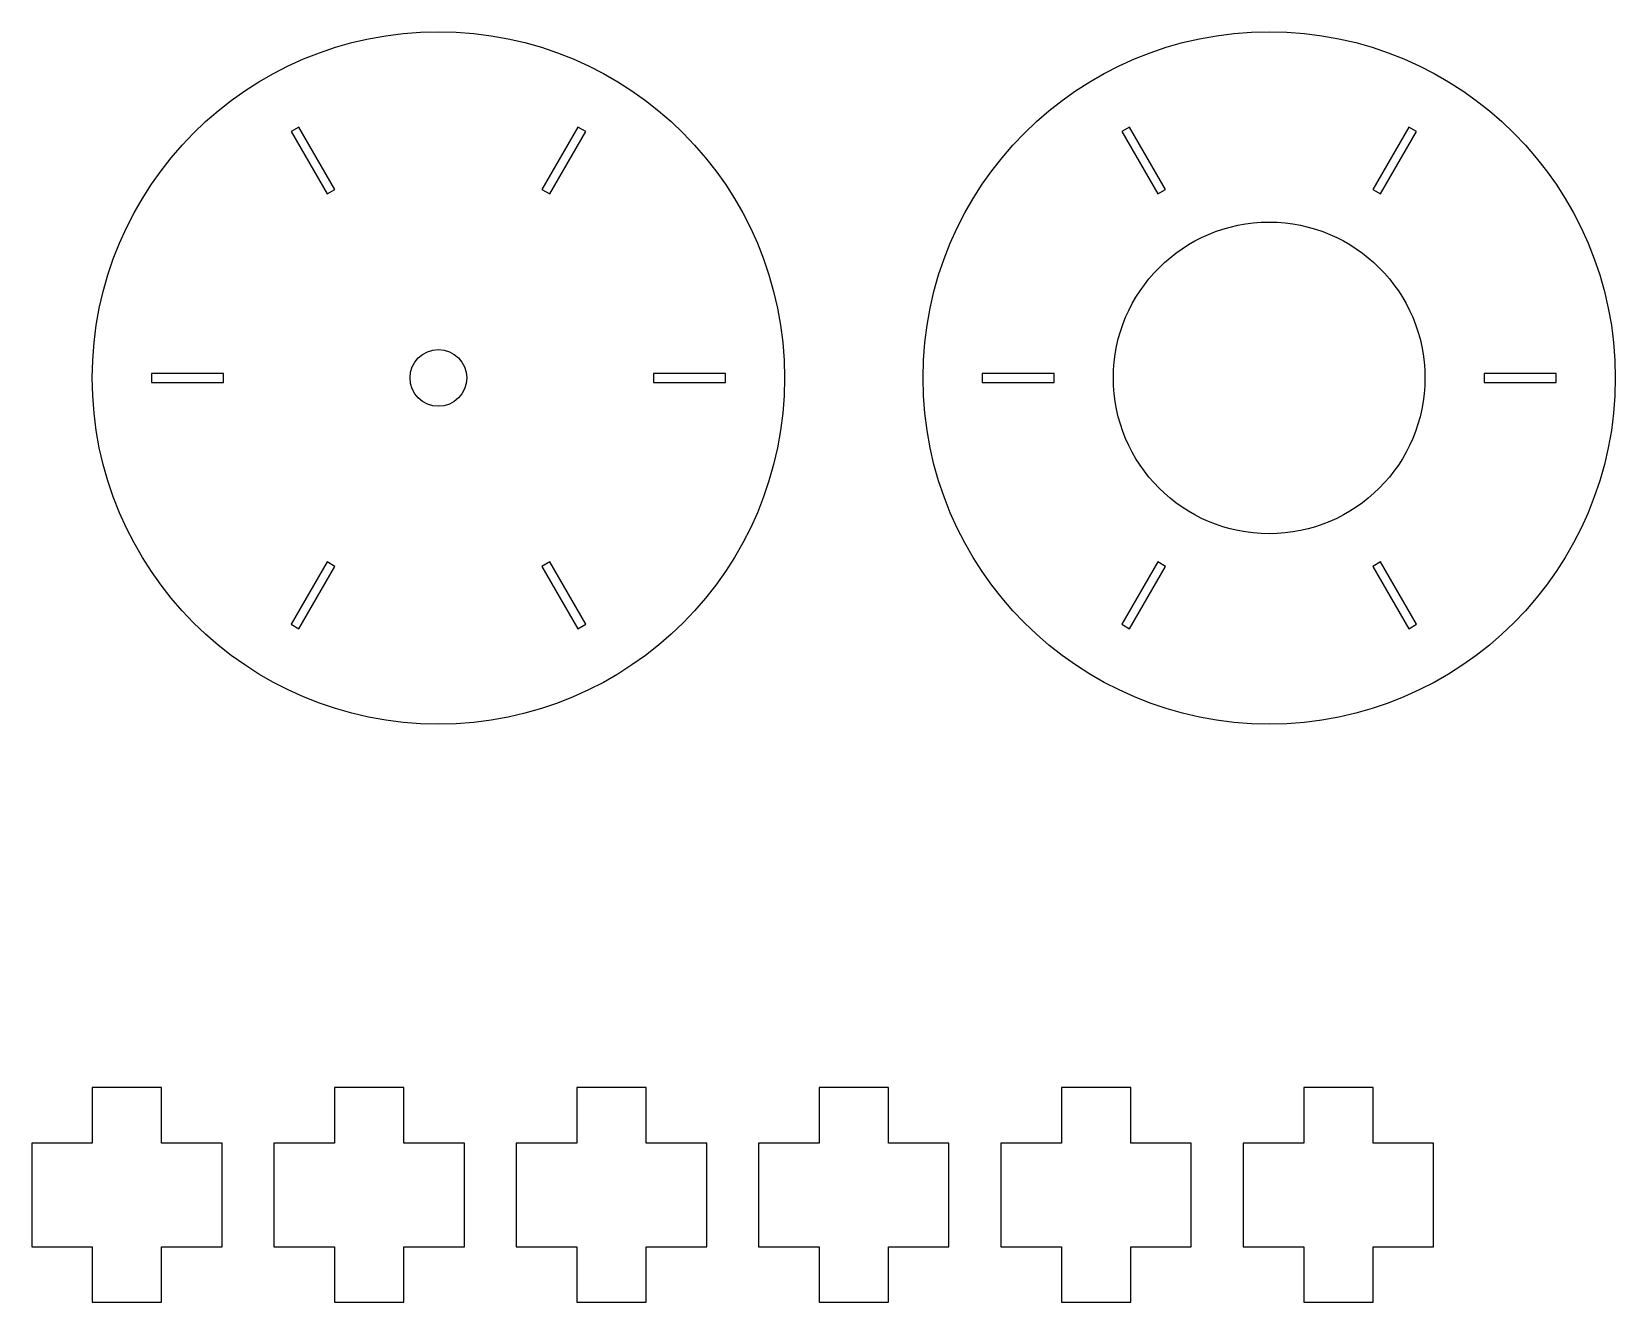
# Model space of a CAD drawing. Header units: millimetres. Extents: x 11 to 240, y -44 to 140.
import ezdxf

# ---------------------------------------------------------------- set-up
doc = ezdxf.new("R2010")
doc.units = ezdxf.units.MM

msp = doc.modelspace()

# ---------------------------------------------------------------- linework, layer by layer
at = {"layer": 'BACK'}
for p, q in [((49.8379, 126.2218), (48.7121, 125.5718)), ((55.0379, 117.2151), (49.8379, 126.2218)), ((90.1621, 126.2218), (84.9621, 117.2151)), ((91.2879, 125.5718), (90.1621, 126.2218)), ((48.7121, 125.5718), (53.9121, 116.5651)), ((86.0879, 116.5651), (91.2879, 125.5718)), ((53.9121, 116.5651), (55.0379, 117.2151)), ((84.9621, 117.2151), (86.0879, 116.5651)), ((38.95, 90.65), (28.55, 90.65)), ((28.55, 90.65), (28.55, 89.35)), ((28.55, 89.35), (38.95, 89.35)), ((38.95, 89.35), (38.95, 90.65)), ((111.45, 90.65), (101.05, 90.65)), ((101.05, 90.65), (101.05, 89.35)), ((101.05, 89.35), (111.45, 89.35)), ((111.45, 89.35), (111.45, 90.65)), ((53.9121, 63.4349), (48.7121, 54.4282)), ((49.8379, 53.7782), (55.0379, 62.7849)), ((55.0379, 62.7849), (53.9121, 63.4349)), ((86.0879, 63.4349), (84.9621, 62.7849)), ((84.9621, 62.7849), (90.1621, 53.7782)), ((91.2879, 54.4282), (86.0879, 63.4349)), ((48.7121, 54.4282), (49.8379, 53.7782)), ((90.1621, 53.7782), (91.2879, 54.4282))]:
    msp.add_line(p, q, dxfattribs=at)
for radius in [50, 4.1]:
    msp.add_circle((70, 90), radius, dxfattribs=at)
at = {"layer": 'BLADE'}
for p, q in [((30, -12.5), (20, -12.5)), ((20, -12.5), (20, -20.5)), ((30, -20.5), (30, -12.5)), ((65, -12.5), (55, -12.5)), ((55, -12.5), (55, -20.5)), ((65, -20.5), (65, -12.5)), ((100, -12.5), (90, -12.5)), ((90, -12.5), (90, -20.5)), ((100, -20.5), (100, -12.5)), ((135, -12.5), (125, -12.5)), ((125, -12.5), (125, -20.5)), ((135, -20.5), (135, -12.5)), ((170, -12.5), (160, -12.5)), ((160, -12.5), (160, -20.5)), ((170, -20.5), (170, -12.5)), ((205, -12.5), (195, -12.5)), ((195, -12.5), (195, -20.5)), ((205, -20.5), (205, -12.5)), ((20, -20.5), (11.25, -20.5)), ((11.25, -20.5), (11.25, -35.5)), ((38.75, -20.5), (30, -20.5)), ((38.75, -35.5), (38.75, -20.5)), ((55, -20.5), (46.25, -20.5)), ((46.25, -20.5), (46.25, -35.5)), ((73.75, -20.5), (65, -20.5)), ((73.75, -35.5), (73.75, -20.5)), ((90, -20.5), (81.25, -20.5)), ((81.25, -20.5), (81.25, -35.5)), ((108.75, -20.5), (100, -20.5)), ((108.75, -35.5), (108.75, -20.5)), ((125, -20.5), (116.25, -20.5)), ((116.25, -20.5), (116.25, -35.5)), ((143.75, -20.5), (135, -20.5)), ((143.75, -35.5), (143.75, -20.5)), ((160, -20.5), (151.25, -20.5)), ((151.25, -20.5), (151.25, -35.5)), ((178.75, -20.5), (170, -20.5)), ((178.75, -35.5), (178.75, -20.5)), ((195, -20.5), (186.25, -20.5)), ((186.25, -20.5), (186.25, -35.5)), ((213.75, -20.5), (205, -20.5)), ((213.75, -35.5), (213.75, -20.5)), ((11.25, -35.5), (20, -35.5)), ((20, -35.5), (20, -43.5)), ((30, -43.5), (30, -35.5)), ((30, -35.5), (38.75, -35.5)), ((46.25, -35.5), (55, -35.5)), ((55, -35.5), (55, -43.5)), ((65, -43.5), (65, -35.5)), ((65, -35.5), (73.75, -35.5)), ((81.25, -35.5), (90, -35.5)), ((90, -35.5), (90, -43.5)), ((100, -43.5), (100, -35.5)), ((100, -35.5), (108.75, -35.5)), ((116.25, -35.5), (125, -35.5)), ((125, -35.5), (125, -43.5)), ((135, -43.5), (135, -35.5)), ((135, -35.5), (143.75, -35.5)), ((151.25, -35.5), (160, -35.5)), ((160, -35.5), (160, -43.5)), ((170, -43.5), (170, -35.5)), ((170, -35.5), (178.75, -35.5)), ((186.25, -35.5), (195, -35.5)), ((195, -35.5), (195, -43.5)), ((205, -43.5), (205, -35.5)), ((205, -35.5), (213.75, -35.5)), ((20, -43.5), (30, -43.5)), ((55, -43.5), (65, -43.5)), ((90, -43.5), (100, -43.5)), ((125, -43.5), (135, -43.5)), ((160, -43.5), (170, -43.5)), ((195, -43.5), (205, -43.5))]:
    msp.add_line(p, q, dxfattribs=at)
at = {"layer": 'FRONT'}
for p, q in [((169.8379, 126.2218), (168.7121, 125.5718)), ((175.0379, 117.2151), (169.8379, 126.2218)), ((210.1621, 126.2218), (204.9621, 117.2151)), ((211.2879, 125.5718), (210.1621, 126.2218)), ((168.7121, 125.5718), (173.9121, 116.5651)), ((206.0879, 116.5651), (211.2879, 125.5718)), ((173.9121, 116.5651), (175.0379, 117.2151)), ((204.9621, 117.2151), (206.0879, 116.5651)), ((158.95, 90.65), (148.55, 90.65)), ((148.55, 90.65), (148.55, 89.35)), ((148.55, 89.35), (158.95, 89.35)), ((158.95, 89.35), (158.95, 90.65)), ((231.45, 90.65), (221.05, 90.65)), ((221.05, 90.65), (221.05, 89.35)), ((221.05, 89.35), (231.45, 89.35)), ((231.45, 89.35), (231.45, 90.65)), ((173.9121, 63.4349), (168.7121, 54.4282)), ((169.8379, 53.7782), (175.0379, 62.7849)), ((175.0379, 62.7849), (173.9121, 63.4349)), ((206.0879, 63.4349), (204.9621, 62.7849)), ((204.9621, 62.7849), (210.1621, 53.7782)), ((211.2879, 54.4282), (206.0879, 63.4349)), ((168.7121, 54.4282), (169.8379, 53.7782)), ((210.1621, 53.7782), (211.2879, 54.4282))]:
    msp.add_line(p, q, dxfattribs=at)
for radius in [50, 22.5]:
    msp.add_circle((190, 90), radius, dxfattribs=at)

doc.saveas('drawing.dxf')
